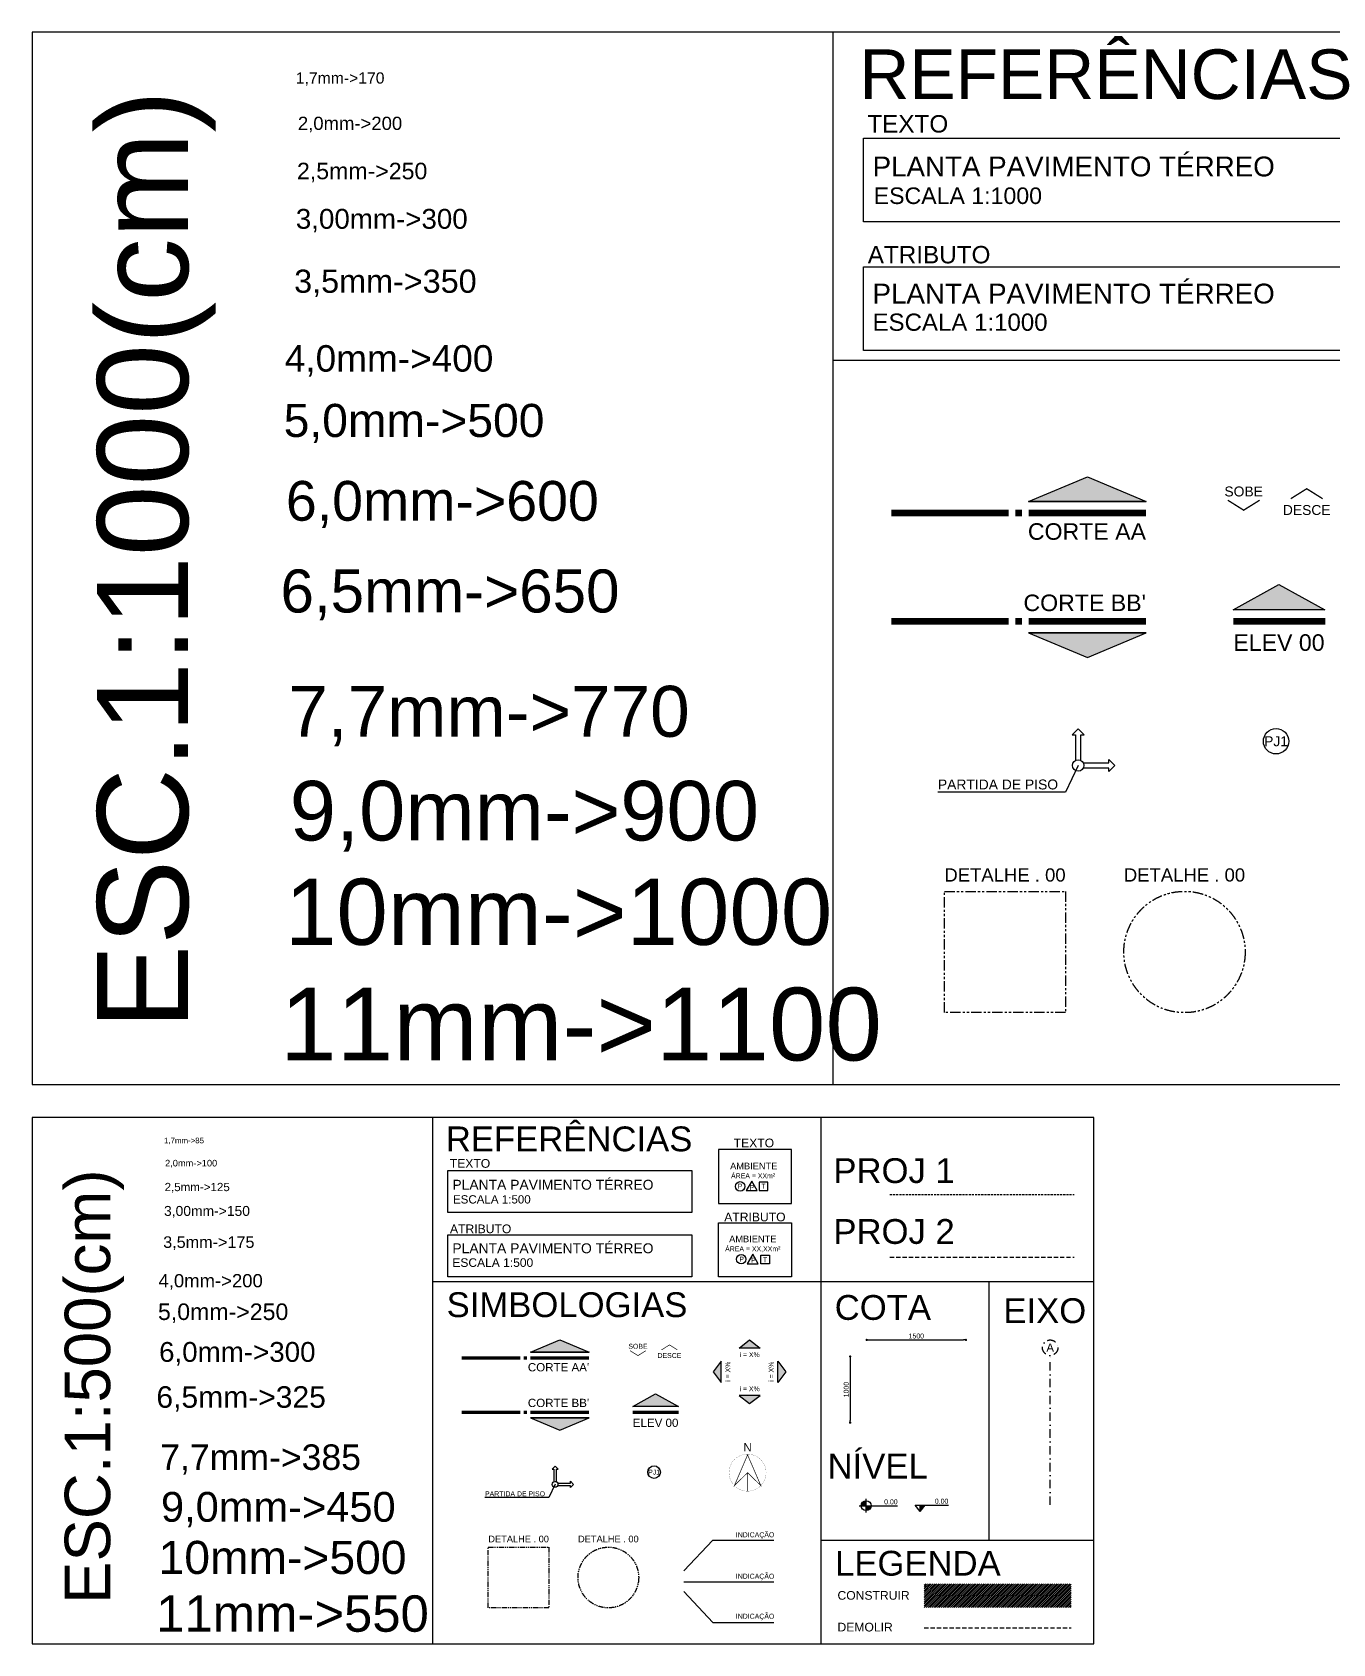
# Model space of a CAD drawing. Header units: millimetres. Extents: x 2839 to 75429, y 16062 to 42710.
# Drawn here: x 2839 to 22492, y 17173 to 41525 of the extents above; entities that cross this region are included whole.
import ezdxf
from ezdxf.enums import TextEntityAlignment as Align

# ---------------------------------------------------------------- set-up
doc = ezdxf.new("R2010")
doc.units = ezdxf.units.MM
for name, pattern in [('DASHDOTX2', [50.8, 25.4, -12.7, 0, -12.7]), ('DASHED', [19.05, 12.7, -6.35]), ('DASHED2', [9.525, 6.35, -3.175]), ('PHANTOM2', [31.75, 15.875, -3.175, 3.175, -3.175, 3.175, -3.175])]:
    doc.linetypes.add(name, pattern=pattern)
for name, color, linetype in [('ARQ_Construir', 150, 'Continuous'), ('ARQ_Cotas', 10, 'Continuous'), ('ARQ_Cotas de Nível', 10, 'Continuous'), ('ARQ_Demolir', 30, 'DASHED'), ('ARQ_Eixo', 10, 'DASHDOTX2'), ('ARQ_Indicações', 10, 'Continuous'), ('ARQ_Projeção 01', 1, 'DASHED2'), ('ARQ_Projeção 02', 2, 'DASHED'), ('ARQ_Simbologia', 50, 'Continuous'), ('ARQ_Texto', 7, 'Continuous')]:
    doc.layers.add(name, color=color, linetype=linetype)
doc.styles.add('100', font='arial.ttf', dxfattribs={"height": 31.25})
doc.styles.add('120', font='arial.ttf', dxfattribs={"height": 37.5})
doc.styles.add('140', font='arial.ttf', dxfattribs={"height": 43.75})
doc.styles.add('175', font='arial.ttf', dxfattribs={"height": 50})
doc.styles.add('200', font='arial.ttf', dxfattribs={"height": 62.5})
doc.styles.add('240', font='arial.ttf', dxfattribs={"height": 75})
doc.styles.add('290', font='arial.ttf', dxfattribs={"height": 81.25})
doc.styles.add('350', font='arial.ttf', dxfattribs={"height": 92.75})
doc.styles.add('400', font='arial.ttf', dxfattribs={"height": 112.5})
doc.styles.add('450', font='arial.ttf', dxfattribs={"height": 125})
doc.styles.add('500', font='arial.ttf', dxfattribs={"height": 137.5})
doc.styles.add('60', font='arial.ttf', dxfattribs={"height": 18.75})
doc.styles.add('80', font='arial.ttf', dxfattribs={"height": 25})
doc.styles.add('COTA', font='arial.ttf')
doc.dimstyles.new('esc_1000', dxfattribs={"dimtxt": 170, "dimasz": 70, "dimexe": 100, "dimexo": 50, "dimgap": 0, "dimtad": 0, "dimdec": 1, "dimzin": 12, "dimdsep": 46, "dimtxsty": 'COTA', "dimblk": 'DOT', "dimcen": 0.09, "dimse1": 1, "dimse2": 1, "dimclrd": 256, "dimclre": 256, "dimclrt": 7, "dimaunit": 1, "dimadec": 4, "dimazin": 0, "dimtfac": 0.0048, "dimtdec": 1, "dimtix": 1, "dimtmove": 2, "dimatfit": 3, "dimfxl": 8, "dimtvp": 0.773333, "dimtolj": 1, "dimtzin": 12, "dimarcsym": 0})
doc.dimstyles.new('esc_50', dxfattribs={"dimtxt": 8.5, "dimasz": 3.5, "dimexe": 5, "dimexo": 2.5, "dimgap": 0, "dimtad": 0, "dimzin": 12, "dimdsep": 46, "dimtxsty": 'COTA', "dimblk": 'DOT', "dimcen": 0.09, "dimse1": 1, "dimse2": 1, "dimclrd": 256, "dimclre": 256, "dimclrt": 7, "dimaunit": 1, "dimadec": 4, "dimazin": 0, "dimtfac": 0.024, "dimtix": 1, "dimtmove": 2, "dimatfit": 3, "dimfxl": 8, "dimtvp": 0.773333, "dimtolj": 1, "dimtzin": 12, "dimlwd": -1, "dimlwe": -1, "dimarcsym": 0})
doc.dimstyles.new('esc_500', dxfattribs={"dimtxt": 75, "dimasz": 35, "dimexe": 50, "dimexo": 25, "dimgap": 0, "dimtad": 0, "dimdec": 1, "dimzin": 12, "dimdsep": 46, "dimtxsty": 'COTA', "dimblk": 'DOT', "dimcen": 0.09, "dimse1": 1, "dimse2": 1, "dimclrd": 256, "dimclre": 256, "dimclrt": 7, "dimaunit": 1, "dimadec": 4, "dimazin": 0, "dimtfac": 0.0048, "dimtdec": 1, "dimtix": 1, "dimtmove": 2, "dimatfit": 3, "dimfxl": 8, "dimtvp": 0.773333, "dimtolj": 1, "dimtzin": 12, "dimarcsym": 0})

# ---------------------------------------------------------------- blocks, each defined once
blk = doc.blocks.new('A$C789B45F9')
at = {"layer": 'ARQ_Simbologia'}
blk.add_hatch(color=256, dxfattribs=at).paths.add_polyline_path([(-70, -237), (817, 133), (-957, 133)])
blk.add_line((-957, 133), (817, 133), dxfattribs=at)
at = {"layer": 'ARQ_Simbologia', "const_width": 100}
for points in [[(-3031, 307), (-1257, 307)], [(-1057, 307), (-1157, 307)], [(817, 307), (-957, 307)]]:
    blk.add_lwpolyline(points, dxfattribs=at)
at = {"layer": 'ARQ_Simbologia'}
blk.add_lwpolyline([(-70, -237), (817, 133), (-957, 133)], close=True, dxfattribs=at)
blk = doc.blocks.new('_Dot')
at = {"color": 0, "linetype": 'ByBlock', "lineweight": -2}
blk.add_line((-0.5, 0), (-1, 0), dxfattribs=at)
at = {"color": 0, "linetype": 'ByBlock', "const_width": 0.5}
blk.add_lwpolyline([(-0.25, 0, 1), (0.25, 0, 1)], format="xyb", close=True, dxfattribs=at)
blk = doc.blocks.new('*D22')
at = {"layer": 'ARQ_Cotas', "lineweight": -2}
blk.add_line((15484, 21764), (16914, 21764), dxfattribs=at)
at = {"layer": 'DEFPOINTS', "color": 0}
for p in [(16949, 21764), (15449, 21514), (16949, 21514)]:
    blk.add_point(p, dxfattribs=at)
at = {"layer": 'ARQ_Cotas', "lineweight": -2, "xscale": 35, "yscale": 35, "zscale": 35, "rotation": 180}
blk.add_blockref('_Dot', (15449, 21764), dxfattribs=at)
at = {"layer": 'ARQ_Cotas', "lineweight": -2, "xscale": 35, "yscale": 35, "zscale": 35}
blk.add_blockref('_Dot', (16949, 21764), dxfattribs=at)
at = {"layer": 'ARQ_Cotas', "color": 7, "insert": (16199, 21823), "char_height": 75, "attachment_point": 5, "style": 'COTA'}
blk.add_mtext('\\A1;1500', dxfattribs=at)
blk = doc.blocks.new('A$C061752A4')
h = blk.add_hatch(color=256)
h.paths.add_polyline_path([(2, 7.5, 0.414214), (-5.5, 0), (2, 0)])
h.paths.add_polyline_path([(9.5, 0), (2, 0), (2, -7.5, 0.414214)])
for p, q in [((2, -10.5), (2, 10.5)), ((-8.5, 0), (49.5, 0))]:
    blk.add_line(p, q)
blk.add_circle((2, 0), 7.5)
blk = doc.blocks.new('A$C53301501')
blk.add_hatch(color=256).paths.add_polyline_path([(7.5, 10), (0, 10), (0, 0)])
for p, q in [((-7.5, 10), (42.5, 10)), ((0, 0), (-7.5, 10)), ((0, 0), (0, 10)), ((0, 0), (7.5, 10))]:
    blk.add_line(p, q)
blk = doc.blocks.new('A$C291E434F')
for points in [[(2, 3.9), (2, 23.1), (4.6, 23.1), (0, 27.7), (-4.6, 23.1), (-2, 23.1), (-2, 3.9)], [(3.9, 2), (23.1, 2), (23.1, 4.6), (27.7, 0), (23.1, -4.6), (23.1, -2), (3.9, -2)]]:
    blk.add_lwpolyline(points)
blk.add_circle((0, 0), 4.34)
blk = doc.blocks.new('A$C164A0A55')
blk.add_hatch(color=256).paths.add_polyline_path([(16, 0), (-16, 0), (0, 12.2)])
for p, q in [((-16, 0), (0, 12.2)), ((16, 0), (-16, 0)), ((0, 12.2), (16, 0))]:
    blk.add_line(p, q)
at = {"layer": 'ARQ_Simbologia'}
blk.add_line((16, 0), (16, 0), dxfattribs=at)
blk = doc.blocks.new('IND-DESENHOS')
at = {"layer": 'ARQ_Texto', "style": 'COTA'}
for tag, p, height in [('DESENHO1', (0, 25), 20), ('DESENHO', (0, 0), 20), ('ESCALA', (0, -15), 10), ('AREA', (0, -30), 10)]:
    blk.add_attdef(tag, p, '', height=height, dxfattribs=at)
blk = doc.blocks.new('*D25')
at = {"layer": 'ARQ_Cotas', "lineweight": -2}
blk.add_line((15199, 21479), (15199, 20549), dxfattribs=at)
at = {"layer": 'DEFPOINTS', "color": 0}
for p in [(15449, 21514), (15199, 20514), (15449, 20514)]:
    blk.add_point(p, dxfattribs=at)
at = {"layer": 'ARQ_Cotas', "lineweight": -2, "xscale": 35, "yscale": 35, "zscale": 35}
for p, rotation in [((15199, 21514), 90), ((15199, 20514), 270)]:
    blk.add_blockref('_Dot', p, dxfattribs=dict(at, rotation=rotation))
at = {"layer": 'ARQ_Cotas', "color": 7, "insert": (15140, 21014), "char_height": 75, "attachment_point": 5, "rotation": 90, "style": 'COTA'}
blk.add_mtext('\\A1;1000', dxfattribs=at)
blk = doc.blocks.new('IND-LOCAL-1')
at = {"layer": 'ARQ_Simbologia'}
blk.add_lwpolyline([(25.3, -32.6), (46.2, -32.6), (35.8, -14.5)], close=True, dxfattribs=at)
blk.add_lwpolyline([(67.2, -32.6), (51.1, -32.6), (51.1, -16.5), (67.2, -16.5), (67.2, -32.6)], dxfattribs=at)
blk.add_circle((13.9, -24.2), 8.93, dxfattribs=at)
at = {"layer": 'ARQ_Texto', "style": 'COTA'}
for tag, p, height in [('LOCAL', (-1.1, 17.9), 12.5), ('LOCAL-1', (-1.1, 0.4), 12.5), ('AREA', (1.5, -16.1), 7.5)]:
    blk.add_attdef(tag, p, '', height=height, dxfattribs=at)
for tag, p in [('PISO', (12.8, -25.2)), ('PAR', (35.2, -24.8)), ('TETO', (58.4, -25.4))]:
    blk.add_attdef(tag, text='', height=7.5, dxfattribs=at).set_placement(p, align=Align.MIDDLE)
blk = doc.blocks.new('A$C5CB55066')
at = {"layer": 'ARQ_Simbologia'}
blk.add_hatch(color=256, dxfattribs=at).paths.add_polyline_path([(670, 195), (1113, 9), (226, 9)])
blk.add_line((226, 9), (1113, 9), dxfattribs=at)
blk.add_lwpolyline([(670, 195), (1113, 9), (226, 9)], close=True, dxfattribs=at)
at = {"layer": 'ARQ_Simbologia', "const_width": 50}
for points in [[(-811, -77), (76, -77)], [(176, -77), (126, -77)], [(1113, -77), (226, -77)]]:
    blk.add_lwpolyline(points, dxfattribs=at)
blk = doc.blocks.new('A$C4C9A12F2')
at = {"layer": 'ARQ_Simbologia'}
h = blk.add_hatch(color=256, dxfattribs=at)
h.paths.add_polyline_path([(30, 76), (376, -117), (-315, -117)])
edge = h.paths.add_edge_path(flags=17)
edge.add_line((376, -117), (-315, -117))
blk.add_line((376, -117), (-315, -117), dxfattribs=at)
blk.add_lwpolyline([(30, 76), (376, -117), (-315, -117)], close=True, dxfattribs=at)
at = {"layer": 'ARQ_Simbologia', "const_width": 50}
blk.add_lwpolyline([(-315, -204), (380, -204)], dxfattribs=at)
blk = doc.blocks.new('A$C2EB40AD4')
at = {"layer": 'ARQ_Simbologia'}
h = blk.add_hatch(color=256, dxfattribs=at)
h.paths.add_polyline_path([(-1159, 632), (-468, 245), (-1850, 245)])
edge = h.paths.add_edge_path(flags=17)
edge.add_line((-468, 245), (-1850, 245))
blk.add_line((-468, 245), (-1850, 245), dxfattribs=at)
blk.add_lwpolyline([(-1159, 632), (-468, 245), (-1850, 245)], close=True, dxfattribs=at)
at = {"layer": 'ARQ_Simbologia', "const_width": 100}
blk.add_lwpolyline([(-1850, 71), (-460, 71)], dxfattribs=at)
blk = doc.blocks.new('A$C279D3F89')
at = {"layer": 'ARQ_Simbologia', "const_width": 2}
blk.add_lwpolyline([(-281, 9, 1), (279, 9, 1), (-281, 9, 1)], format="xyb", dxfattribs=at)
at = {"layer": 'ARQ_Simbologia', "const_width": 10}
for points in [[(-200, -187), (-1, 277), (199, -186), (-1, 9), (-200, -187)], [(-1, 9), (-1, -271)]]:
    blk.add_lwpolyline(points, dxfattribs=at)
blk = doc.blocks.new('A$C5D594D1F')
at = {"layer": 'ARQ_Simbologia'}
blk.add_blockref('A$C279D3F89', (3, 12), dxfattribs=at)
at = {"layer": 'ARQ_Simbologia', "color": 7, "style": '100'}
blk.add_text('N', height=125, dxfattribs=at).set_placement((2, 343), align=Align.CENTER)

msp = doc.modelspace()

# ---------------------------------------------------------------- hatches: boundary and pattern name
at = {"layer": 'ARQ_Construir'}
h = msp.add_hatch(dxfattribs=at)
h.set_pattern_fill('_USER', color=256, scale=20, angle=45, style=0, pattern_type=0)
h.set_pattern_definition([(45, (16319.873, 17719.068), (-14.14214, 14.14214), [])])
h.paths.add_polyline_path([(18540.532, 18078.974), (16319.873, 18078.974), (16319.873, 17719.068), (18540.532, 17719.068)])

# ---------------------------------------------------------------- linework, layer by layer
for p, q in [((14943.242, 25623.504), (14943.242, 41524.901)), ((14943.242, 36570.098), (34920.826, 36570.098)), ((8891.329, 17172.806), (8891.329, 25123.504)), ((14760.802, 17172.806), (14760.802, 25123.504)), ((8891.329, 22646.103), (18880.122, 22646.103)), ((17294.005, 22646.103), (17294.005, 18740.824)), ((14760.802, 18740.824), (18880.122, 18740.824))]:
    msp.add_line(p, q)
for points in [[(34920.826, 41524.901), (2839.417, 41524.901), (2839.417, 25623.504), (34920.826, 25623.504)], [(15400.132, 39924.919), (22776.472, 39924.919), (22776.472, 38659.08), (15400.132, 38659.08)], [(15400.132, 37980.489), (22776.472, 37980.489), (22776.472, 36714.65), (15400.132, 36714.65)], [(18880.122, 25123.504), (2839.417, 25123.504), (2839.417, 17172.806), (18880.122, 17172.806)], [(14313.396, 24641.858), (13208.335, 24641.858), (13208.335, 23826.74), (14313.396, 23826.74)], [(9119.774, 24323.514), (12807.945, 24323.514), (12807.945, 23690.594), (9119.774, 23690.594)], [(13208.335, 23533.497), (14313.396, 23533.497), (14313.396, 22718.379), (13208.335, 22718.379)], [(9119.774, 23351.298), (12807.945, 23351.298), (12807.945, 22718.379), (9119.774, 22718.379)]]:
    msp.add_lwpolyline(points, close=True)
at = {"layer": 'ARQ_Demolir', "ltscale": 5}
msp.add_line((16319.873, 17414.271), (18540.532, 17414.271), dxfattribs=at)
at = {"layer": 'ARQ_Eixo', "ltscale": 5}
msp.add_line((18221.81, 19269.936), (18221.81, 21530.82), dxfattribs=at)
msp.add_circle((18221.81, 21647.41), 116.59, dxfattribs=at)
at = {"layer": 'ARQ_Indicações', "linetype": 'PHANTOM2', "ltscale": 10}
msp.add_lwpolyline([(16622.612, 28542.623), (18455.598, 28542.623), (18455.598, 26709.638), (16622.612, 26709.638)], close=True, dxfattribs=at)
at = {"layer": 'ARQ_Indicações', "linetype": 'PHANTOM2', "ltscale": 5}
msp.add_lwpolyline([(9731.015, 18632.366), (10647.508, 18632.366), (10647.508, 17715.873), (9731.015, 17715.873)], close=True, dxfattribs=at)
at = {"layer": 'ARQ_Indicações'}
for centre, radius in [((21635.082, 30810.114), 191.678), ((12237.25, 19766.111), 95.839)]:
    msp.add_circle(centre, radius, dxfattribs=at)
at = {"layer": 'ARQ_Indicações', "linetype": 'PHANTOM2', "ltscale": 10}
msp.add_circle((20251.396, 27626.13), 916.493, dxfattribs=at)
at = {"layer": 'ARQ_Indicações', "linetype": 'PHANTOM2', "ltscale": 5}
msp.add_circle((11545.406, 18174.119), 458.246, dxfattribs=at)
at = {"layer": 'ARQ_Projeção 01', "ltscale": 5}
msp.add_line((15799.976, 23962.942), (18585.792, 23962.942), dxfattribs=at)
at = {"layer": 'ARQ_Projeção 02', "ltscale": 5}
msp.add_line((15799.976, 23014.611), (18585.792, 23014.611), dxfattribs=at)
at = {"layer": 'ARQ_Simbologia'}
for points, const_width in [([(21857.537, 34476.26), (22098.426, 34626.621), (22338.857, 34475.876)], 20), ([(20905.035, 34453.408), (21145.466, 34302.663), (21386.354, 34453.024)], 20), ([(12348.477, 21613.73), (12468.922, 21688.911), (12589.137, 21613.538)], 10), ([(11872.226, 21602.304), (11992.441, 21526.932), (12112.886, 21602.112)], 10)]:
    msp.add_lwpolyline(points, dxfattribs=dict(at, const_width=const_width))
for points in [[(13796.051, 24019.994), (13712.444, 24164.805), (13628.837, 24019.994)], [(13825.641, 24019.994), (13954.267, 24019.994), (13954.267, 24148.62), (13825.641, 24148.62)]]:
    msp.add_lwpolyline(points, close=True, dxfattribs=at)
msp.add_circle((13537.212, 24084.307), 71.459, dxfattribs=at)

# ---------------------------------------------------------------- block references
at = {"layer": 'ARQ_Cotas de Nível', "xscale": 10, "yscale": 10, "zscale": 10}
for name, p in [('A$C061752A4', (15421.16, 19259.528)), ('A$C53301501', (16258.09, 19169.737))]:
    msp.add_blockref(name, p, dxfattribs=at)
at = {"layer": 'ARQ_Simbologia', "xscale": -1, "rotation": 180}
for name, p in [('A$C789B45F9', (18853.233, 34568.406)), ('A$C5CB55066', (10141.593, 20594.167))]:
    msp.add_blockref(name, p, dxfattribs=at)
at = {"layer": 'ARQ_Simbologia'}
for name, p in [('A$C2EB40AD4', (22838.243, 32549.783)), ('A$C789B45F9', (18853.233, 32314.359)), ('A$C5CB55066', (10141.593, 21569.324)), ('A$C4C9A12F2', (12228.967, 20875.493)), ('A$C5D594D1F', (13647.123, 19737.552))]:
    msp.add_blockref(name, p, dxfattribs=at)
for name, p, xscale, yscale, zscale in [('A$C291E434F', (18644.982, 30445.518), 20, 20, 20), ('A$C164A0A55', (13679.698, 21642.145), 10, 10, 10), ('A$C291E434F', (10740.345, 19581.656), 10, 10, 10)]:
    msp.add_blockref(name, p, dxfattribs=dict(at, xscale=xscale, yscale=yscale, zscale=zscale))
at = {"layer": 'ARQ_Simbologia', "yscale": 10, "zscale": 10}
for p, xscale, rotation in [((13252.302, 21283.346), -10, 90), ((14106.999, 21283.346), 10, 270), ((13679.698, 20924.64), -10, 180)]:
    msp.add_blockref('A$C164A0A55', p, dxfattribs=dict(at, xscale=xscale, rotation=rotation))
at = {"layer": 'ARQ_Texto'}
ref = msp.add_blockref('IND-DESENHOS', (15537.258, 37425.664), dxfattribs=dict(at, xscale=40, yscale=40, zscale=40))
ref.add_attrib('DESENHO', 'PLANTA PAVIMENTO TÉRREO', (15537.258, 37425.664), dxfattribs={"height": 300, "style": 'COTA'})
ref.add_attrib('ESCALA', 'ESCALA 1:1000', (15537.258, 37013.363), dxfattribs={"height": 260, "style": 'COTA'})
ref = msp.add_blockref('IND-DESENHOS', (9188.338, 23073.886), dxfattribs=dict(at, xscale=20, yscale=20, zscale=20))
ref.add_attrib('DESENHO', 'PLANTA PAVIMENTO TÉRREO', (9188.338, 23073.886), dxfattribs={"height": 150, "style": 'COTA'})
ref.add_attrib('ESCALA', 'ESCALA 1:500', (9188.338, 22867.735), dxfattribs={"height": 130, "style": 'COTA'})
ref = msp.add_blockref('IND-LOCAL-1', (13441.769, 23177.361), dxfattribs=dict(at, xscale=7.999999999883585, yscale=7.999999999992724, zscale=8))
ref.add_attrib('LOCAL-1', 'AMBIENTE', dxfattribs={"height": 100, "style": 'COTA'}).set_placement((13727.957, 23290.129), align=Align.MIDDLE)
ref.add_attrib('AREA', 'ÁREA = XX,XXm²', dxfattribs={"height": 75, "style": 'COTA'}).set_placement((13727.957, 23143.275), align=Align.MIDDLE)
ref.add_attrib('TETO', 'P', dxfattribs={"height": 75, "style": 'COTA'}).set_placement((13735.295, 22969.724), align=Align.MIDDLE)
ref.add_attrib('PAR', 'T', dxfattribs={"height": 75, "style": 'COTA'}).set_placement((13914.582, 22972.787), align=Align.MIDDLE)
ref.add_attrib('PISO', 'P', dxfattribs={"height": 75, "style": 'COTA'}).set_placement((13558.991, 22985.303), align=Align.MIDDLE)

# ---------------------------------------------------------------- texts
for s, height, style, p in [('REFERÊNCIAS', 750, '120', (15338.226, 40515.295)), ('1,7mm->170', 170, '60', (6822.615, 40748.844)), ('2,0mm->200', 200, '80', (6853.774, 40048.449)), ('TEXTO', 262.5, '120', (15458.871, 40009.424)), ('PLANTA PAVIMENTO TÉRREO', 300, '120', (15538.069, 39346.319)), ('2,5mm->250', 250, '100', (6839.872, 39302.862)), ('ESCALA 1:1000', 250, '100', (15555.194, 38929.082)), ('3,00mm->300', 300, '120', (6822.747, 38555.05)), ('ATRIBUTO', 262.5, '120', (15465.059, 38032.445)), ('3,5mm->350', 350, '140', (6797.361, 37587.433)), ('4,0mm->400', 400, '175', (6655.698, 36396.102)), ('5,0mm->500', 500, '200', (6639.097, 35408.692)), ('6,0mm->600', 600, '240', (6672.808, 34143.533)), ('6,5mm->650', 650, '290', (6591.573, 32756.57)), ('7,7mm->770', 770, '350', (6707.192, 30878.145)), ('9,0mm->900', 900, '400', (6730.21, 29311.426)), ('PARTIDA DE PISO', 150, '60', (16524.795, 30082.549)), ('10mm->1000', 1000, '450', (6659.249, 27733.757)), ('11mm->1100', 1100, '500', (6584.501, 25986.894)), ('REFERÊNCIAS', 375, '120', (9089.414, 24614.707)), ('1,7mm->85', 85, '60', (4831.016, 24735.476)), ('TEXTO', 131.25, '120', (13439.024, 24675.331)), ('2,0mm->100', 100, '80', (4846.596, 24385.279)), ('TEXTO', 131.25, '120', (9149.144, 24365.766)), ('PROJ 1', 375, '120', (14945.692, 24134.961)), ('2,5mm->125', 125, '100', (4839.645, 24012.485)), ('PLANTA PAVIMENTO TÉRREO', 150, '120', (9188.743, 24034.213)), ('ESCALA 1:500', 125, '100', (9197.306, 23825.595)), ('3,00mm->150', 150, '120', (4831.082, 23638.579)), ('ATRIBUTO', 131.25, '120', (13296.578, 23556.144)), ('ATRIBUTO', 131.25, '120', (9152.238, 23377.277)), ('PROJ 2', 375, '120', (14945.692, 23215.467)), ('3,5mm->175', 175, '140', (4818.389, 23154.771)), ('4,0mm->200', 200, '175', (4747.558, 22559.105)), ('SIMBOLOGIAS', 375, '120', (9101.271, 22109.161)), ('COTA', 375, '120', (14965.836, 22067.384)), ('5,0mm->250', 250, '200', (4739.257, 22065.4)), ('EIXO', 375, '120', (17514.536, 22019.056)), ('6,0mm->300', 300, '240', (4756.113, 21432.821)), ('6,5mm->325', 325, '290', (4715.495, 20739.339)), ('7,7mm->385', 385, '350', (4773.305, 19800.126)), ('NÍVEL', 375, '120', (14858.278, 19669.273)), ('9,0mm->450', 450, '400', (4784.813, 19016.767)), ('PARTIDA DE PISO', 75, '60', (9681.179, 19401.25)), ('10mm->500', 500, '450', (4749.333, 18227.933)), ('LEGENDA', 375, '120', (14970.847, 18202.119)), ('11mm->550', 550, '500', (4711.959, 17354.501)), ('CONSTRUIR', 131.25, '120', (15007.813, 17838.402)), ('DEMOLIR', 131.25, '120', (15007.813, 17358.772))]:
    msp.add_text(s, height=height, dxfattribs=dict(at, style=style)).set_placement(p)
at = {"layer": 'ARQ_Texto', "style": '500'}
for s, height, p in [('ESC.1:1000(cm)', 1375, (5195.659, 26454.713)), ('ESC.1:500(cm)', 687.5, (4017.538, 17775.343))]:
    msp.add_text(s, height=height, rotation=90, dxfattribs=at).set_placement(p)
at = {"layer": 'ARQ_Texto'}
for s, height, style, p in [('SOBE', 150, '60', (21145.466, 34510.23)), ('DESCE', 150, '60', (22098.426, 34230.334)), ('ELEV 00', 250, '100', (21678.974, 32177.096)), ('DETALHE . 00', 200, '80', (17539.105, 28690.298)), ('DETALHE . 00', 200, '80', (20251.396, 28690.298)), ('AMBIENTE', 100, '80', (13742.653, 24341.847)), ('ÁREA = XXm²', 75, '60', (13732.645, 24206.49)), ('P', 75, '60', (13537.212, 24049.858)), ('T', 75, '60', (13889.954, 24049.858)), ('P', 75, '60', (13712.444, 24029.89)), ('SOBE', 75, '60', (11992.441, 21630.715)), ('DESCE', 75, '60', (12468.922, 21490.767)), ('i = X%%%', 75, '60', (13679.698, 21504.072)), ('i = X%%%', 75, '60', (13679.698, 20989.196)), ('ELEV 00', 125, '100', (12259.196, 20449.602)), ('DETALHE . 00', 100, '80', (10189.261, 18706.203)), ('DETALHE . 00', 100, '80', (11545.406, 18706.203))]:
    msp.add_text(s, height=height, dxfattribs=dict(at, style=style)).set_placement(p, align=Align.CENTER)
for s, height, style, p in [('CORTE AA', 250, '100', (19669.89, 33855.275)), ("CORTE BB'", 250, '100', (19669.89, 32777.321)), ("CORTE AA'", 125, '100', (11254.654, 21288.691)), ("CORTE BB'", 125, '100', (11254.654, 20749.715)), ('0.00', 75, '60', (15916.588, 19279.964)), ('0.00', 75, '60', (16683.09, 19289.747))]:
    msp.add_text(s, height=height, dxfattribs=dict(at, style=style)).set_placement(p, align=Align.RIGHT)
at = {"layer": 'ARQ_Texto', "style": '100'}
msp.add_text('A', height=125, dxfattribs=at).set_placement((18221.81, 21647.41), align=Align.MIDDLE)
at = {"layer": 'ARQ_Texto', "style": '60'}
for p in [(13387.112, 21283.393), (14042.443, 21283.346)]:
    msp.add_text('i = X%%%', height=75, rotation=90, dxfattribs=at).set_placement(p, align=Align.CENTER)
at = {"layer": 'ARQ_Texto', "char_height": 75, "attachment_point": 1, "style": '60'}
for insert, width in [((13471.381, 18857.348), 573.52871), ((13471.381, 18231.005), 572.77489), ((13471.381, 17626.42), 573.52871)]:
    msp.add_mtext('INDICAÇÃO', dxfattribs=dict(at, insert=insert, width=width))
at = {"layer": 'ARQ_Texto', "style": '60'}
for height, p in [(150, (21635.082, 30810.114)), (75, (12237.25, 19766.111))]:
    msp.add_attdef('PJ1', text='', height=height, dxfattribs=at).set_placement(p, align=Align.MIDDLE)

# ---------------------------------------------------------------- dimensions: what is measured, and where the dimension line sits
at = {"layer": 'ARQ_Cotas'}
dim = msp.add_linear_dim(base=(16949.213, 21764), p1=(15449.213, 21514), p2=(16949.213, 21514), dimstyle='esc_500', dxfattribs=at)
dim.commit()
dim.dimension.update_dxf_attribs({"geometry": '*D22', "text_midpoint": (16199.213, 21823.226)})
dim = msp.add_linear_dim(base=(15199.213, 20514), p1=(15449.213, 21514), p2=(15449.213, 20514), angle=270, dimstyle='esc_500', dxfattribs=at)
dim.commit()
dim.dimension.update_dxf_attribs({"geometry": '*D25', "text_midpoint": (15139.987, 21014)})

# ---------------------------------------------------------------- leaders
at = {"layer": 'ARQ_Indicações'}
msp.add_leader([(18644.982, 30445.518), (18455.012, 30043.299), (16523.433, 30043.299)], dimstyle='esc_1000', dxfattribs=at)
for points in [[(10741.272, 19582.735), (10646.287, 19381.625), (9680.498, 19381.625)], [(12688.318, 18274.481), (13121.717, 18740.824), (14044.909, 18740.824)], [(12686.525, 18107.779), (14044.155, 18107.779)], [(12688.318, 17961.292), (13121.717, 17494.949), (14044.909, 17494.949)]]:
    msp.add_leader(points, dimstyle='esc_50', override={"dimasz": 50}, dxfattribs=at)

doc.saveas('drawing.dxf')
